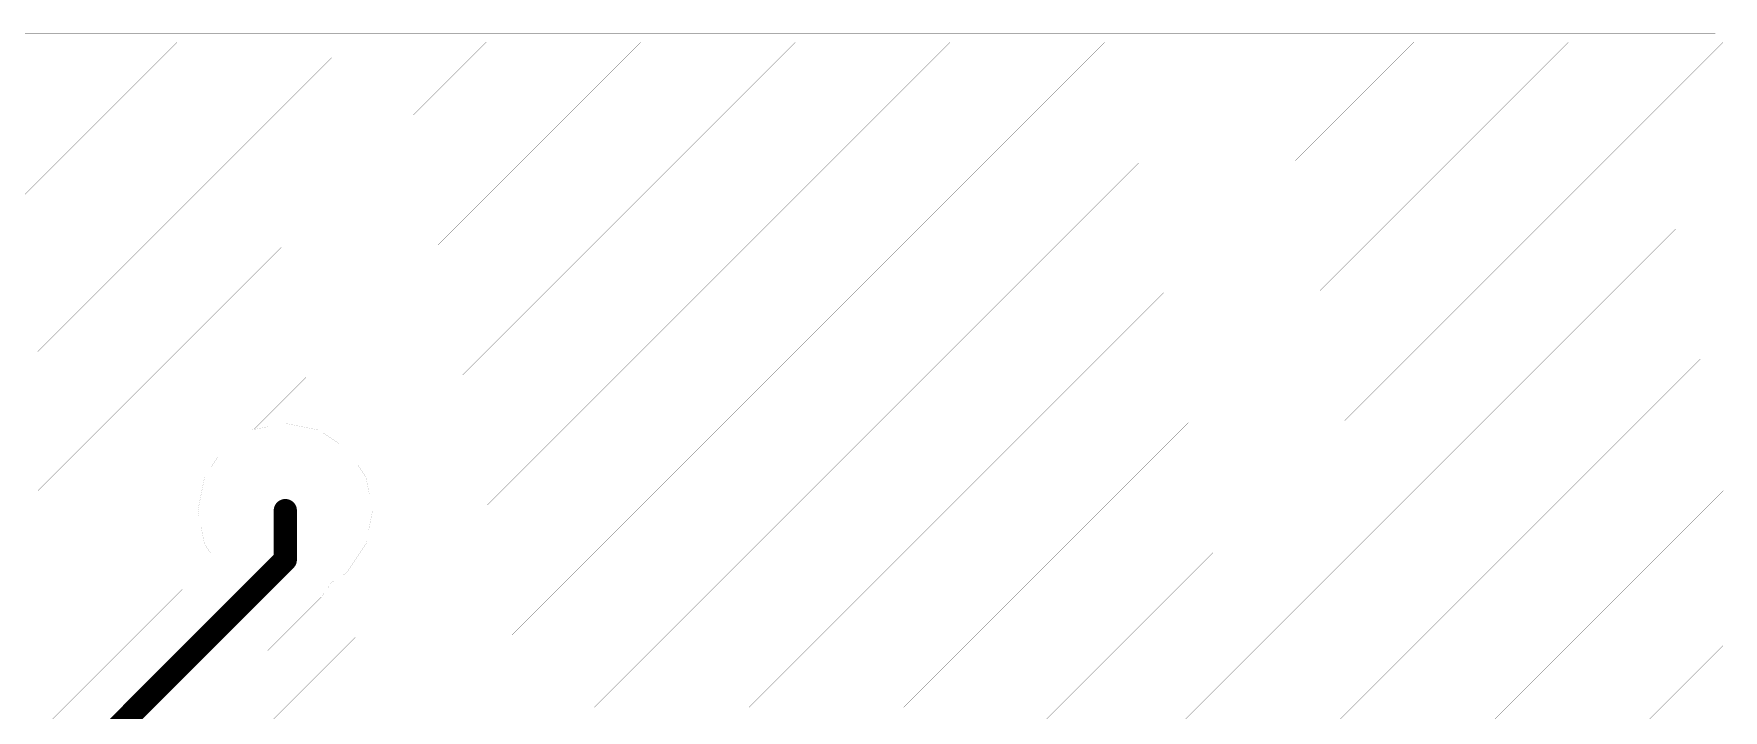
# Model space of a CAD drawing. Header units: millimetres. Extents: x 120.8 to 142.5, y 76.6 to 105.3.
# Drawn here: x 131.57 to 142.5, y 100.88 to 105.25 of the extents above; entities that cross this region are included whole.
import ezdxf

# ---------------------------------------------------------------- set-up
doc = ezdxf.new("R2010")
doc.units = ezdxf.units.MM
doc.layers.add('Mechanical4', color=56, linetype='Continuous')

msp = doc.modelspace()

# ---------------------------------------------------------------- linework, layer by layer
at = {"layer": 'Mechanical4'}
for points, const_width in [([(120.85, 105.254), (142.45, 105.254)], 0.0003), ([(142.45, 91.267), (142.45, 105.254)], 0.0003), ([(131.1, 103.8), (132.5, 105.2)], 0.00125), ([(131.6, 102.3), (134.5, 105.2)], 0.00125), ([(132.5, 100.2), (137.5, 105.2)], 0.00125), ([(133, 102.7), (135.5, 105.2)], 0.00125), ([(133.75, 102.45), (136.5, 105.2)], 0.00125), ([(133.8, 100.5), (138.5, 105.2)], 0.00125), ([(135.3, 101), (139.5, 105.2)], 0.00125), ([(136.2, 100.9), (140.5, 105.2)], 0.00125), ([(137.15, 99.85), (142.5, 105.2)], 0.00125), ([(137.2, 100.9), (141.5, 105.2)], 0.00125), ([(131.6, 103.2), (133.5, 105.1)], 0.00125), ([(137.05, 98.85), (142.5, 104.3)], 0.00125), ([(137.3, 98.1), (142.5, 103.3)], 0.00125), ([(132.984, 102.693), (133.2, 102.736)], 0.0003), ([(133.2, 102.736), (133.416, 102.693)], 0.0003), ([(132.801, 102.571), (132.984, 102.693)], 0.0003), ([(133, 102.6), (133, 102.7)], 0.00125), ([(133.416, 102.693), (133.6, 102.571)], 0.0003), ([(132.678, 102.388), (132.801, 102.571)], 0.0003), ([(133.6, 102.571), (133.722, 102.388)], 0.0003), ([(132.635, 102.172), (132.678, 102.388)], 0.0003), ([(133.722, 102.388), (133.765, 102.172)], 0.0003), ([(139.25, 99.05), (142.5, 102.3)], 0.00125), ([(132.635, 102.172), (132.678, 101.955)], 0.0003), ([(133.2, 101.854), (133.2, 102.172)], 0.15), ([(133.722, 101.955), (133.765, 102.172)], 0.0003), ([(132.678, 101.955), (132.738, 101.866)], 0.0003), ([(133.6, 101.772), (133.722, 101.955)], 0.0003), ([(131.654, 100.783), (132.738, 101.866)], 0.0003), ([(131.77, 100.424), (133.2, 101.854)], 0.15), ([(133.494, 101.702), (133.6, 101.772)], 0.0003), ([(133.437, 101.617), (133.481, 101.682)], 0.0003), ([(133.481, 101.682), (133.494, 101.702)], 0.0003), ([(132.137, 100.316), (133.437, 101.617)], 0.0003), ([(133.437, 101.617), (133.437, 101.617)], 0.0003), ([(140.45, 99.25), (142.5, 101.3)], 0.00125), ([(135.2, 100.9), (135.3, 101)], 0.00125)]:
    msp.add_lwpolyline(points, dxfattribs=dict(at, const_width=const_width))
for points, const_width in [([(133.722, 102.388, -1), (133.722, 102.388)], 0.0003), ([(133.722, 102.388, -1), (133.722, 102.388)], 0.0003), ([(133.722, 102.388, -1), (133.722, 102.388)], 0.0003), ([(133.722, 102.388, -1), (133.722, 102.388)], 0.0003), ([(133.163, 102.172, -1), (133.238, 102.172)], 0.075), ([(133.163, 102.172, -1), (133.238, 102.172)], 0.075), ([(133.238, 102.172, -1), (133.163, 102.172)], 0.075), ([(133.238, 102.172, -1), (133.163, 102.172)], 0.075), ([(133.765, 102.172, -1), (133.765, 102.172)], 0.0003), ([(133.765, 102.172, -1), (133.765, 102.172)], 0.0003), ([(133.765, 102.172, -1), (133.765, 102.172)], 0.0003), ([(133.765, 102.172, -1), (133.765, 102.172)], 0.0003), ([(133.722, 101.955, -1), (133.722, 101.955)], 0.0003), ([(133.722, 101.955, -1), (133.722, 101.955)], 0.0003), ([(133.722, 101.955, -1), (133.722, 101.955)], 0.0003), ([(133.722, 101.955, -1), (133.722, 101.955)], 0.0003), ([(133.163, 101.854, -1), (133.238, 101.854)], 0.075), ([(133.163, 101.854, -1), (133.238, 101.854)], 0.075), ([(133.163, 101.854, -1), (133.238, 101.854)], 0.075), ([(133.163, 101.854, -1), (133.238, 101.854)], 0.075), ([(133.238, 101.854, -1), (133.163, 101.854)], 0.075), ([(133.238, 101.854, -1), (133.163, 101.854)], 0.075), ([(133.238, 101.854, -1), (133.163, 101.854)], 0.075), ([(133.238, 101.854, -1), (133.163, 101.854)], 0.075)]:
    msp.add_lwpolyline(points, format="xyb", dxfattribs=dict(at, const_width=const_width))
for points, const_width in [([(133.722, 102.388, 1), (133.722, 102.388, 1)], 0.00015), ([(133.722, 102.388, 1), (133.722, 102.388, 1)], 0.00015), ([(133.722, 102.388, 1), (133.722, 102.388, 1)], 0.00015), ([(133.722, 102.388, 1), (133.722, 102.388, 1)], 0.00015), ([(133.722, 102.388, 1), (133.722, 102.388, 1)], 0.00015), ([(133.722, 102.388, 1), (133.722, 102.388, 1)], 0.00015), ([(133.722, 102.388, 1), (133.722, 102.388, 1)], 0.00015), ([(133.722, 102.388, 1), (133.722, 102.388, 1)], 0.00015), ([(133.144, 102.172, 1), (133.181, 102.172, 1)], 0.0375), ([(133.144, 102.172, 1), (133.181, 102.172, 1)], 0.0375), ([(133.144, 102.172, 1), (133.181, 102.172, 1)], 0.0375), ([(133.144, 102.172, 1), (133.181, 102.172, 1)], 0.0375), ([(133.219, 102.172, 1), (133.256, 102.172, 1)], 0.0375), ([(133.219, 102.172, 1), (133.256, 102.172, 1)], 0.0375), ([(133.219, 102.172, 1), (133.256, 102.172, 1)], 0.0375), ([(133.219, 102.172, 1), (133.256, 102.172, 1)], 0.0375), ([(133.765, 102.172, 1), (133.765, 102.172, 1)], 0.00015), ([(133.765, 102.172, 1), (133.765, 102.172, 1)], 0.00015), ([(133.765, 102.172, 1), (133.765, 102.172, 1)], 0.00015), ([(133.765, 102.172, 1), (133.765, 102.172, 1)], 0.00015), ([(133.765, 102.172, 1), (133.765, 102.172, 1)], 0.00015), ([(133.765, 102.172, 1), (133.765, 102.172, 1)], 0.00015), ([(133.765, 102.172, 1), (133.765, 102.172, 1)], 0.00015), ([(133.765, 102.172, 1), (133.765, 102.172, 1)], 0.00015), ([(133.722, 101.955, 1), (133.722, 101.955, 1)], 0.00015), ([(133.722, 101.955, 1), (133.722, 101.955, 1)], 0.00015), ([(133.722, 101.955, 1), (133.722, 101.955, 1)], 0.00015), ([(133.722, 101.955, 1), (133.722, 101.955, 1)], 0.00015), ([(133.722, 101.955, 1), (133.722, 101.955, 1)], 0.00015), ([(133.722, 101.955, 1), (133.722, 101.955, 1)], 0.00015), ([(133.722, 101.955, 1), (133.722, 101.955, 1)], 0.00015), ([(133.722, 101.955, 1), (133.722, 101.955, 1)], 0.00015), ([(133.144, 101.854, 1), (133.181, 101.854, 1)], 0.0375), ([(133.144, 101.854, 1), (133.181, 101.854, 1)], 0.0375), ([(133.144, 101.854, 1), (133.181, 101.854, 1)], 0.0375), ([(133.144, 101.854, 1), (133.181, 101.854, 1)], 0.0375), ([(133.144, 101.854, 1), (133.181, 101.854, 1)], 0.0375), ([(133.144, 101.854, 1), (133.181, 101.854, 1)], 0.0375), ([(133.144, 101.854, 1), (133.181, 101.854, 1)], 0.0375), ([(133.144, 101.854, 1), (133.181, 101.854, 1)], 0.0375), ([(133.219, 101.854, 1), (133.256, 101.854, 1)], 0.0375), ([(133.219, 101.854, 1), (133.256, 101.854, 1)], 0.0375), ([(133.219, 101.854, 1), (133.256, 101.854, 1)], 0.0375), ([(133.219, 101.854, 1), (133.256, 101.854, 1)], 0.0375), ([(133.219, 101.854, 1), (133.256, 101.854, 1)], 0.0375), ([(133.219, 101.854, 1), (133.256, 101.854, 1)], 0.0375), ([(133.219, 101.854, 1), (133.256, 101.854, 1)], 0.0375), ([(133.219, 101.854, 1), (133.256, 101.854, 1)], 0.0375)]:
    msp.add_lwpolyline(points, format="xyb", close=True, dxfattribs=dict(at, const_width=const_width))

doc.saveas('drawing.dxf')
